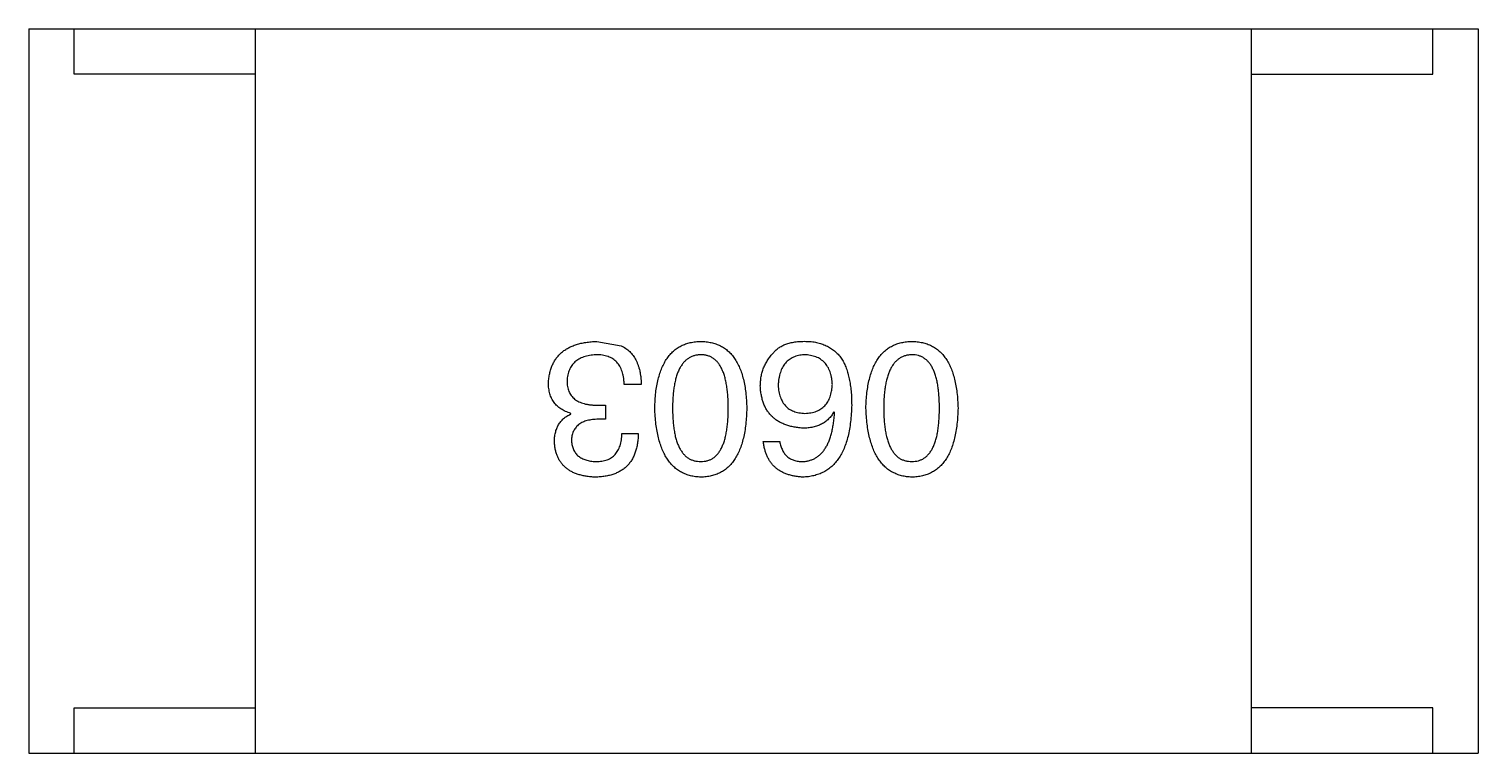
# Model space of a CAD drawing. Header units: inches. Extents: x -13 to 240, y -18 to 126.
# Drawn here: x 179.326 to 180.926, y 31.366 to 32.166 of the extents above; entities that cross this region are included whole.
import ezdxf

# ---------------------------------------------------------------- set-up
doc = ezdxf.new("R2010")
doc.units = ezdxf.units.IN
doc.header["$LTSCALE"] = 1.21
doc.header["$MEASUREMENT"] = 0
doc.layers.get('0').update_dxf_attribs({"linetype": 'CONTINUOUS'})

msp = doc.modelspace()

# ---------------------------------------------------------------- linework, layer by layer
at = {"color": 7, "linetype": 'Continuous'}
for p, q in [((179.3264, 32.1662), (179.3264, 31.3662)), ((179.3264, 32.1662), (180.9264, 32.1662)), ((179.3764, 32.1162), (179.3764, 32.1662)), ((179.5764, 31.3662), (179.5764, 32.1662)), ((180.6764, 31.3662), (180.6764, 32.1662)), ((180.8764, 32.1162), (180.8764, 32.1662)), ((180.9264, 32.1662), (180.9264, 31.3662)), ((179.5764, 32.1162), (179.3764, 32.1162)), ((180.6764, 32.1162), (180.8764, 32.1162)), ((179.9533, 31.821), (179.9803, 31.8161)), ((180.0024, 31.7735), (179.9836, 31.7735)), ((179.9541, 31.7505), (179.9631, 31.7505)), ((179.9631, 31.7505), (179.9631, 31.735)), ((179.9246, 31.7407), (179.9246, 31.7415)), ((179.9631, 31.735), (179.9533, 31.735)), ((180.2159, 31.7423), (180.2151, 31.7432)), ((179.9811, 31.7194), (179.9992, 31.7194)), ((180.1372, 31.7104), (180.1553, 31.7104)), ((179.3764, 31.3662), (179.3764, 31.4162)), ((179.3764, 31.4162), (179.5764, 31.4162)), ((180.8764, 31.4162), (180.6764, 31.4162)), ((180.8764, 31.3662), (180.8764, 31.4162)), ((179.3264, 31.3662), (180.9264, 31.3662))]:
    msp.add_line(p, q, dxfattribs=at)
for points, knots in [([(179.9, 31.7751), (179.9001, 31.7769), (179.9004, 31.7804), (179.9013, 31.7855), (179.9025, 31.7902), (179.9041, 31.7946), (179.9061, 31.7986), (179.9086, 31.8024), (179.9113, 31.8057), (179.9145, 31.8088), (179.918, 31.8115), (179.922, 31.8139), (179.9263, 31.8159), (179.9309, 31.8176), (179.936, 31.819), (179.9414, 31.82), (179.9472, 31.8207), (179.9512, 31.8209), (179.9533, 31.821)], [0, 0, 0, 0, 0.068236, 0.132937, 0.194125, 0.253174, 0.310181, 0.365986, 0.421096, 0.476216, 0.532352, 0.590232, 0.649824, 0.71274, 0.778406, 0.848058, 0.921922, 1, 1, 1, 1]), ([(179.9803, 31.8161), (179.9812, 31.8157), (179.9829, 31.8149), (179.9853, 31.8133), (179.9876, 31.8117), (179.9897, 31.8098), (179.9917, 31.8077), (179.9935, 31.8055), (179.9951, 31.8031), (179.9965, 31.8005), (179.9978, 31.7978), (179.999, 31.7948), (180, 31.7917), (180.0008, 31.7884), (180.0014, 31.7849), (180.002, 31.7813), (180.0023, 31.7774), (180.0024, 31.7748), (180.0024, 31.7735)], [0, 0, 0, 0, 0.056906, 0.113264, 0.168825, 0.223843, 0.279195, 0.335267, 0.392098, 0.450414, 0.51054, 0.572219, 0.636652, 0.703156, 0.773102, 0.845505, 0.921063, 1, 1, 1, 1]), ([(180.0174, 31.7472), (180.0175, 31.7502), (180.0177, 31.7559), (180.0184, 31.7642), (180.0195, 31.7719), (180.0211, 31.7791), (180.0229, 31.7857), (180.0252, 31.7917), (180.0278, 31.7972), (180.0308, 31.8022), (180.0341, 31.8065), (180.0379, 31.8103), (180.042, 31.8136), (180.0465, 31.8162), (180.0514, 31.8183), (180.0567, 31.8198), (180.0623, 31.8207), (180.0662, 31.8209), (180.0682, 31.821)], [0, 0, 0, 0, 0.08769, 0.170218, 0.24749, 0.319818, 0.387758, 0.451391, 0.511445, 0.568185, 0.622681, 0.67526, 0.726746, 0.778428, 0.830764, 0.884397, 0.940866, 1, 1, 1, 1]), ([(180.0682, 31.821), (180.0702, 31.8209), (180.0741, 31.8207), (180.0797, 31.8198), (180.0849, 31.8183), (180.0898, 31.8162), (180.0944, 31.8136), (180.0985, 31.8103), (180.1023, 31.8065), (180.1056, 31.8021), (180.1086, 31.7972), (180.1112, 31.7917), (180.1135, 31.7857), (180.1153, 31.7791), (180.1168, 31.7719), (180.1179, 31.7642), (180.1187, 31.7559), (180.1189, 31.7502), (180.119, 31.7472)], [0, 0, 0, 0, 0.059135, 0.115606, 0.169241, 0.221578, 0.273261, 0.324749, 0.377329, 0.431642, 0.488541, 0.548597, 0.612232, 0.680174, 0.752504, 0.829777, 0.912307, 1, 1, 1, 1]), ([(180.1339, 31.7718), (180.134, 31.7736), (180.1341, 31.777), (180.1348, 31.7821), (180.1359, 31.787), (180.1375, 31.7918), (180.1397, 31.7963), (180.1422, 31.8007), (180.1452, 31.8048), (180.1475, 31.8074), (180.1487, 31.8087)], [0, 0, 0, 0, 0.12904, 0.253809, 0.377066, 0.499122, 0.621469, 0.744665, 0.870607, 1, 1, 1, 1]), ([(180.1487, 31.8087), (180.1496, 31.8098), (180.1515, 31.8119), (180.155, 31.8145), (180.1589, 31.8167), (180.1633, 31.8185), (180.1682, 31.8198), (180.1736, 31.8207), (180.1794, 31.8211), (180.1835, 31.8211), (180.1856, 31.821)], [0, 0, 0, 0, 0.105033, 0.21147, 0.321511, 0.438526, 0.563605, 0.698055, 0.843218, 1, 1, 1, 1]), ([(180.1856, 31.821), (180.1876, 31.8209), (180.1917, 31.8207), (180.1975, 31.8196), (180.2029, 31.818), (180.208, 31.8158), (180.2126, 31.813), (180.2169, 31.8097), (180.2208, 31.8058), (180.223, 31.8029), (180.2241, 31.8013)], [0, 0, 0, 0, 0.137449, 0.267856, 0.393219, 0.514735, 0.63397, 0.753734, 0.874967, 1, 1, 1, 1]), ([(180.2505, 31.7472), (180.2506, 31.7502), (180.2508, 31.7559), (180.2516, 31.7642), (180.2527, 31.7719), (180.2542, 31.7791), (180.2561, 31.7857), (180.2583, 31.7917), (180.2609, 31.7972), (180.2639, 31.8022), (180.2673, 31.8065), (180.271, 31.8103), (180.2752, 31.8136), (180.2797, 31.8162), (180.2846, 31.8183), (180.2898, 31.8198), (180.2955, 31.8207), (180.2994, 31.8209), (180.3013, 31.821)], [0, 0, 0, 0, 0.08769, 0.170218, 0.24749, 0.319818, 0.387758, 0.451391, 0.511445, 0.568185, 0.622681, 0.67526, 0.726746, 0.778428, 0.830764, 0.884397, 0.940866, 1, 1, 1, 1]), ([(180.3013, 31.821), (180.3033, 31.8209), (180.3072, 31.8207), (180.3128, 31.8198), (180.3181, 31.8183), (180.323, 31.8162), (180.3275, 31.8136), (180.3317, 31.8103), (180.3354, 31.8065), (180.3387, 31.8021), (180.3418, 31.7972), (180.3444, 31.7917), (180.3466, 31.7857), (180.3485, 31.7791), (180.35, 31.7719), (180.3511, 31.7642), (180.3519, 31.7559), (180.3521, 31.7502), (180.3522, 31.7472)], [0, 0, 0, 0, 0.059135, 0.115606, 0.169241, 0.221578, 0.273261, 0.324749, 0.377329, 0.431642, 0.488541, 0.548597, 0.612232, 0.680174, 0.752504, 0.829777, 0.912307, 1, 1, 1, 1]), ([(179.9524, 31.8063), (179.9512, 31.8062), (179.9488, 31.806), (179.9454, 31.8055), (179.9421, 31.8048), (179.9391, 31.8039), (179.9363, 31.8028), (179.9337, 31.8015), (179.9314, 31.8), (179.9292, 31.7983), (179.9274, 31.7964), (179.9257, 31.7943), (179.9242, 31.792), (179.923, 31.7895), (179.922, 31.7868), (179.9213, 31.7839), (179.9207, 31.7808), (179.9206, 31.7787), (179.9205, 31.7776)], [0, 0, 0, 0, 0.076694, 0.149502, 0.218019, 0.283183, 0.345589, 0.405199, 0.462852, 0.519478, 0.575313, 0.630559, 0.687006, 0.744638, 0.804006, 0.866059, 0.931486, 1, 1, 1, 1]), ([(179.9836, 31.7735), (179.9835, 31.7748), (179.9834, 31.7774), (179.983, 31.7811), (179.9823, 31.7846), (179.9814, 31.7878), (179.9803, 31.7907), (179.9789, 31.7935), (179.9773, 31.7959), (179.9754, 31.7981), (179.9734, 31.8), (179.9711, 31.8017), (179.9685, 31.8031), (179.9657, 31.8043), (179.9627, 31.8052), (179.9595, 31.8058), (179.956, 31.8062), (179.9537, 31.8062), (179.9524, 31.8063)], [0, 0, 0, 0, 0.07723, 0.149593, 0.217944, 0.282232, 0.34411, 0.402297, 0.458791, 0.513966, 0.568538, 0.623291, 0.679957, 0.737243, 0.798142, 0.86118, 0.928728, 1, 1, 1, 1]), ([(180.0682, 31.8063), (180.0669, 31.8062), (180.0645, 31.806), (180.0609, 31.8053), (180.0576, 31.804), (180.0545, 31.8023), (180.0517, 31.8002), (180.0491, 31.7976), (180.0468, 31.7945), (180.0447, 31.7911), (180.0429, 31.7871), (180.0413, 31.7827), (180.04, 31.7779), (180.0389, 31.7726), (180.0381, 31.7669), (180.0375, 31.7608), (180.0371, 31.7542), (180.0371, 31.7496), (180.037, 31.7472)], [0, 0, 0, 0, 0.050879, 0.099377, 0.146973, 0.193618, 0.240619, 0.289461, 0.34047, 0.395283, 0.453059, 0.515633, 0.582666, 0.655287, 0.732971, 0.815933, 0.905166, 1, 1, 1, 1]), ([(180.0985, 31.7472), (180.0985, 31.7496), (180.0985, 31.7542), (180.0981, 31.7609), (180.0975, 31.7672), (180.0967, 31.7729), (180.0956, 31.7782), (180.0944, 31.7831), (180.0928, 31.7875), (180.091, 31.7914), (180.089, 31.7949), (180.0868, 31.798), (180.0843, 31.8005), (180.0815, 31.8026), (180.0785, 31.8043), (180.0753, 31.8054), (180.0718, 31.8061), (180.0694, 31.8062), (180.0682, 31.8063)], [0, 0, 0, 0, 0.096457, 0.187288, 0.27178, 0.350132, 0.423455, 0.491343, 0.554037, 0.612253, 0.666313, 0.717038, 0.764921, 0.811214, 0.856775, 0.902988, 0.950234, 1, 1, 1, 1]), ([(180.1823, 31.8063), (180.1812, 31.8062), (180.1791, 31.806), (180.176, 31.8054), (180.1731, 31.8047), (180.1704, 31.8036), (180.1679, 31.8023), (180.1656, 31.8008), (180.1635, 31.7991), (180.1616, 31.7971), (180.1598, 31.7948), (180.1584, 31.7923), (180.157, 31.7897), (180.156, 31.7867), (180.1551, 31.7835), (180.1544, 31.7801), (180.1539, 31.7765), (180.1537, 31.774), (180.1536, 31.7727)], [0, 0, 0, 0, 0.066682, 0.130303, 0.190802, 0.248749, 0.30534, 0.361219, 0.415721, 0.471765, 0.528279, 0.586428, 0.64659, 0.710143, 0.776461, 0.846692, 0.921137, 1, 1, 1, 1]), ([(180.2135, 31.7735), (180.2134, 31.7748), (180.2132, 31.7773), (180.2127, 31.7809), (180.2119, 31.7843), (180.211, 31.7875), (180.2098, 31.7904), (180.2083, 31.793), (180.2068, 31.7955), (180.2049, 31.7977), (180.2028, 31.7996), (180.2005, 31.8013), (180.198, 31.8028), (180.1953, 31.804), (180.1924, 31.8049), (180.1892, 31.8056), (180.1858, 31.8061), (180.1835, 31.8062), (180.1823, 31.8063)], [0, 0, 0, 0, 0.076467, 0.148148, 0.216496, 0.280559, 0.342274, 0.401168, 0.458322, 0.514073, 0.569257, 0.62465, 0.68124, 0.739113, 0.799947, 0.862804, 0.929597, 1, 1, 1, 1]), ([(180.2241, 31.8013), (180.225, 31.7998), (180.2267, 31.7966), (180.2289, 31.7913), (180.2307, 31.7857), (180.2322, 31.7795), (180.2334, 31.7729), (180.2342, 31.7659), (180.2347, 31.7583), (180.2347, 31.7532), (180.2348, 31.7505)], [0, 0, 0, 0, 0.101889, 0.209155, 0.322694, 0.442863, 0.569758, 0.70479, 0.848502, 1, 1, 1, 1]), ([(180.3013, 31.8063), (180.3001, 31.8062), (180.2976, 31.806), (180.2941, 31.8053), (180.2907, 31.804), (180.2877, 31.8023), (180.2848, 31.8002), (180.2823, 31.7976), (180.2799, 31.7945), (180.2779, 31.7911), (180.276, 31.7871), (180.2745, 31.7827), (180.2731, 31.7779), (180.2721, 31.7726), (180.2712, 31.7669), (180.2706, 31.7608), (180.2703, 31.7542), (180.2702, 31.7496), (180.2702, 31.7472)], [0, 0, 0, 0, 0.050879, 0.099377, 0.146973, 0.193618, 0.240619, 0.289461, 0.34047, 0.395283, 0.453059, 0.515633, 0.582666, 0.655287, 0.732971, 0.815933, 0.905166, 1, 1, 1, 1]), ([(180.3317, 31.7472), (180.3317, 31.7496), (180.3316, 31.7542), (180.3312, 31.7609), (180.3307, 31.7672), (180.3299, 31.7729), (180.3288, 31.7782), (180.3275, 31.7831), (180.326, 31.7875), (180.3242, 31.7914), (180.3222, 31.7949), (180.3199, 31.798), (180.3174, 31.8005), (180.3147, 31.8026), (180.3117, 31.8043), (180.3084, 31.8054), (180.305, 31.8061), (180.3026, 31.8062), (180.3013, 31.8063)], [0, 0, 0, 0, 0.096457, 0.187288, 0.27178, 0.350132, 0.423455, 0.491343, 0.554037, 0.612253, 0.666313, 0.717038, 0.764921, 0.811214, 0.856775, 0.902988, 0.950234, 1, 1, 1, 1]), ([(179.9205, 31.7776), (179.9205, 31.7765), (179.9205, 31.7744), (179.9209, 31.7713), (179.9216, 31.7684), (179.9225, 31.7657), (179.9237, 31.7633), (179.9252, 31.7611), (179.9269, 31.759), (179.9289, 31.7572), (179.9311, 31.7557), (179.9336, 31.7542), (179.9364, 31.7531), (179.9394, 31.7522), (179.9427, 31.7514), (179.9463, 31.7509), (179.9501, 31.7506), (179.9527, 31.7505), (179.9541, 31.7505)], [0, 0, 0, 0, 0.066518, 0.129194, 0.188613, 0.245254, 0.300032, 0.353805, 0.407079, 0.461108, 0.516272, 0.574141, 0.634837, 0.699275, 0.767504, 0.840272, 0.917505, 1, 1, 1, 1]), ([(179.9246, 31.7415), (179.9236, 31.7418), (179.9216, 31.7425), (179.9188, 31.7436), (179.9162, 31.7449), (179.9138, 31.7463), (179.9116, 31.7479), (179.9096, 31.7497), (179.9077, 31.7515), (179.9061, 31.7536), (179.9047, 31.7558), (179.9034, 31.7581), (179.9023, 31.7606), (179.9015, 31.7632), (179.9008, 31.766), (179.9004, 31.7689), (179.9, 31.772), (179.9, 31.774), (179.9, 31.7751)], [0, 0, 0, 0, 0.069445, 0.136039, 0.200011, 0.261745, 0.322328, 0.381403, 0.438864, 0.496655, 0.554398, 0.612391, 0.672266, 0.733005, 0.79604, 0.861293, 0.928785, 1, 1, 1, 1]), ([(180.1807, 31.7251), (180.1788, 31.7253), (180.1753, 31.7256), (180.1702, 31.7265), (180.1653, 31.7277), (180.1609, 31.7292), (180.1568, 31.731), (180.1529, 31.7331), (180.1495, 31.7356), (180.1464, 31.7384), (180.1436, 31.7415), (180.1412, 31.7449), (180.1391, 31.7486), (180.1374, 31.7527), (180.136, 31.757), (180.135, 31.7617), (180.1342, 31.7666), (180.134, 31.7701), (180.1339, 31.7718)], [0, 0, 0, 0, 0.074228, 0.144548, 0.211288, 0.274576, 0.335162, 0.393915, 0.450599, 0.506657, 0.562409, 0.618617, 0.676096, 0.735061, 0.79654, 0.860906, 0.928473, 1, 1, 1, 1]), ([(180.1536, 31.7727), (180.1537, 31.7714), (180.1539, 31.769), (180.1544, 31.7656), (180.1551, 31.7624), (180.156, 31.7594), (180.1572, 31.7566), (180.1585, 31.7541), (180.16, 31.7518), (180.1618, 31.7497), (180.1637, 31.7478), (180.1659, 31.7462), (180.1683, 31.7449), (180.1708, 31.7437), (180.1736, 31.7428), (180.1766, 31.7421), (180.1798, 31.7417), (180.182, 31.7416), (180.1831, 31.7415)], [0, 0, 0, 0, 0.076288, 0.14871, 0.216387, 0.281386, 0.342528, 0.402111, 0.4591, 0.514852, 0.569974, 0.625644, 0.682226, 0.740156, 0.800362, 0.863471, 0.930116, 1, 1, 1, 1]), ([(180.1831, 31.7415), (180.1843, 31.7416), (180.1866, 31.7417), (180.1898, 31.7421), (180.1929, 31.7428), (180.1958, 31.7438), (180.1984, 31.7449), (180.2008, 31.7464), (180.2031, 31.748), (180.2051, 31.7499), (180.2069, 31.752), (180.2085, 31.7544), (180.2098, 31.757), (180.211, 31.7598), (180.2119, 31.7629), (180.2127, 31.7662), (180.2132, 31.7698), (180.2134, 31.7722), (180.2135, 31.7735)], [0, 0, 0, 0, 0.070453, 0.136523, 0.199866, 0.260392, 0.318446, 0.374657, 0.430182, 0.485556, 0.541071, 0.598396, 0.657208, 0.718642, 0.783247, 0.851631, 0.923928, 1, 1, 1, 1]), ([(180.0682, 31.671), (180.0662, 31.6711), (180.0624, 31.6714), (180.0569, 31.6724), (180.0517, 31.6741), (180.0468, 31.6763), (180.0424, 31.6791), (180.0383, 31.6824), (180.0345, 31.6864), (180.0312, 31.6909), (180.0282, 31.696), (180.0255, 31.7016), (180.0233, 31.7079), (180.0214, 31.7146), (180.0198, 31.722), (180.0186, 31.7299), (180.0178, 31.7384), (180.0175, 31.7442), (180.0174, 31.7472)], [0, 0, 0, 0, 0.057415, 0.112361, 0.16496, 0.216437, 0.267441, 0.318839, 0.371478, 0.426325, 0.483626, 0.544235, 0.608673, 0.677374, 0.750405, 0.828394, 0.911525, 1, 1, 1, 1]), ([(180.037, 31.7472), (180.0371, 31.7449), (180.0371, 31.7403), (180.0375, 31.7336), (180.0381, 31.7273), (180.0389, 31.7215), (180.04, 31.7162), (180.0413, 31.7114), (180.0429, 31.707), (180.0447, 31.703), (180.0468, 31.6996), (180.0491, 31.6965), (180.0517, 31.694), (180.0545, 31.6918), (180.0576, 31.6902), (180.0609, 31.6891), (180.0645, 31.6884), (180.0669, 31.6883), (180.0682, 31.6882)], [0, 0, 0, 0, 0.095719, 0.185854, 0.269738, 0.347952, 0.420315, 0.487894, 0.550245, 0.608186, 0.662454, 0.713283, 0.761375, 0.808209, 0.854301, 0.901312, 0.949396, 1, 1, 1, 1]), ([(180.0682, 31.6882), (180.0694, 31.6883), (180.0718, 31.6884), (180.0753, 31.6891), (180.0785, 31.6902), (180.0815, 31.6918), (180.0843, 31.694), (180.0868, 31.6965), (180.089, 31.6996), (180.091, 31.703), (180.0928, 31.707), (180.0944, 31.7114), (180.0956, 31.7162), (180.0967, 31.7215), (180.0975, 31.7273), (180.0981, 31.7336), (180.0985, 31.7403), (180.0985, 31.7449), (180.0985, 31.7472)], [0, 0, 0, 0, 0.049764, 0.097007, 0.143217, 0.188577, 0.235116, 0.282997, 0.333719, 0.387776, 0.445989, 0.508679, 0.576563, 0.649481, 0.728235, 0.812722, 0.903548, 1, 1, 1, 1]), ([(180.119, 31.7472), (180.1189, 31.7442), (180.1187, 31.7383), (180.1179, 31.7297), (180.1168, 31.7217), (180.1153, 31.7143), (180.1135, 31.7075), (180.1112, 31.7013), (180.1086, 31.6956), (180.1056, 31.6905), (180.1023, 31.686), (180.0985, 31.6821), (180.0944, 31.6787), (180.0899, 31.676), (180.0849, 31.6739), (180.0797, 31.6722), (180.0741, 31.6713), (180.0702, 31.6711), (180.0682, 31.671)], [0, 0, 0, 0, 0.088823, 0.172287, 0.250296, 0.323438, 0.392244, 0.456221, 0.516635, 0.573871, 0.628, 0.680335, 0.731489, 0.782557, 0.834044, 0.886738, 0.942089, 1, 1, 1, 1]), ([(180.2348, 31.7505), (180.2347, 31.7474), (180.2345, 31.7413), (180.2336, 31.7324), (180.2325, 31.7241), (180.2309, 31.7165), (180.2289, 31.7094), (180.2265, 31.7029), (180.2237, 31.697), (180.2205, 31.6917), (180.217, 31.687), (180.213, 31.6829), (180.2086, 31.6794), (180.2038, 31.6765), (180.1985, 31.6742), (180.1929, 31.6725), (180.1869, 31.6714), (180.1828, 31.6711), (180.1807, 31.671)], [0, 0, 0, 0, 0.087517, 0.169686, 0.246944, 0.319347, 0.387088, 0.450961, 0.511075, 0.567974, 0.622351, 0.675039, 0.726853, 0.778688, 0.83093, 0.884738, 0.941043, 1, 1, 1, 1]), ([(180.3013, 31.671), (180.2994, 31.6711), (180.2956, 31.6714), (180.29, 31.6724), (180.2848, 31.6741), (180.28, 31.6763), (180.2755, 31.6791), (180.2714, 31.6824), (180.2677, 31.6864), (180.2643, 31.6909), (180.2613, 31.696), (180.2587, 31.7016), (180.2564, 31.7079), (180.2545, 31.7146), (180.253, 31.722), (180.2518, 31.7299), (180.2509, 31.7384), (180.2507, 31.7442), (180.2505, 31.7472)], [0, 0, 0, 0, 0.057415, 0.112361, 0.16496, 0.216437, 0.267441, 0.318839, 0.371478, 0.426325, 0.483626, 0.544235, 0.608673, 0.677374, 0.750405, 0.828394, 0.911525, 1, 1, 1, 1]), ([(180.2702, 31.7472), (180.2702, 31.7449), (180.2703, 31.7403), (180.2706, 31.7336), (180.2712, 31.7273), (180.2721, 31.7215), (180.2732, 31.7162), (180.2745, 31.7114), (180.276, 31.707), (180.2779, 31.703), (180.28, 31.6996), (180.2823, 31.6965), (180.2848, 31.694), (180.2876, 31.6918), (180.2907, 31.6902), (180.2941, 31.6891), (180.2976, 31.6884), (180.3001, 31.6883), (180.3013, 31.6882)], [0, 0, 0, 0, 0.095719, 0.185854, 0.269738, 0.347952, 0.420315, 0.487894, 0.550245, 0.608186, 0.662454, 0.713283, 0.761375, 0.808209, 0.854301, 0.901312, 0.949396, 1, 1, 1, 1]), ([(180.3013, 31.6882), (180.3026, 31.6883), (180.305, 31.6884), (180.3084, 31.6891), (180.3117, 31.6902), (180.3147, 31.6918), (180.3174, 31.694), (180.3199, 31.6965), (180.3222, 31.6996), (180.3242, 31.703), (180.326, 31.707), (180.3275, 31.7114), (180.3288, 31.7162), (180.3299, 31.7215), (180.3307, 31.7273), (180.3312, 31.7336), (180.3316, 31.7403), (180.3317, 31.7449), (180.3317, 31.7472)], [0, 0, 0, 0, 0.049764, 0.097007, 0.143217, 0.188577, 0.235116, 0.282997, 0.333719, 0.387776, 0.445989, 0.508679, 0.576563, 0.649481, 0.728235, 0.812722, 0.903548, 1, 1, 1, 1]), ([(180.3522, 31.7472), (180.3521, 31.7442), (180.3519, 31.7383), (180.3511, 31.7297), (180.35, 31.7217), (180.3485, 31.7143), (180.3466, 31.7075), (180.3444, 31.7013), (180.3418, 31.6956), (180.3388, 31.6905), (180.3354, 31.686), (180.3317, 31.6821), (180.3275, 31.6787), (180.323, 31.676), (180.3181, 31.6739), (180.3129, 31.6722), (180.3072, 31.6713), (180.3033, 31.6711), (180.3013, 31.671)], [0, 0, 0, 0, 0.088823, 0.172287, 0.250296, 0.323438, 0.392244, 0.456221, 0.516635, 0.573871, 0.628, 0.680335, 0.731489, 0.782557, 0.834044, 0.886738, 0.942089, 1, 1, 1, 1]), ([(179.9065, 31.7095), (179.9066, 31.7114), (179.9067, 31.7149), (179.9075, 31.72), (179.909, 31.7246), (179.9109, 31.7288), (179.9135, 31.7325), (179.9166, 31.7358), (179.9203, 31.7386), (179.9231, 31.74), (179.9246, 31.7407)], [0, 0, 0, 0, 0.143686, 0.277942, 0.40333, 0.521785, 0.638573, 0.755208, 0.874773, 1, 1, 1, 1]), ([(179.9533, 31.735), (179.9522, 31.7349), (179.95, 31.7348), (179.947, 31.7344), (179.9441, 31.7339), (179.9414, 31.7332), (179.9389, 31.7323), (179.9367, 31.7313), (179.9346, 31.73), (179.9327, 31.7287), (179.9311, 31.7271), (179.9297, 31.7253), (179.9284, 31.7234), (179.9274, 31.7213), (179.9265, 31.719), (179.9259, 31.7165), (179.9256, 31.7139), (179.9254, 31.7121), (179.9254, 31.7112)], [0, 0, 0, 0, 0.079415, 0.154091, 0.22508, 0.29186, 0.355026, 0.415127, 0.472418, 0.528511, 0.583551, 0.638361, 0.693547, 0.750023, 0.807857, 0.868401, 0.932259, 1, 1, 1, 1]), ([(180.2151, 31.7432), (180.2142, 31.7417), (180.2125, 31.7389), (180.2094, 31.7352), (180.2057, 31.7321), (180.2016, 31.7295), (180.197, 31.7275), (180.192, 31.7261), (180.1865, 31.7253), (180.1826, 31.7252), (180.1807, 31.7251)], [0, 0, 0, 0, 0.122276, 0.239997, 0.35611, 0.473903, 0.59404, 0.720428, 0.855383, 1, 1, 1, 1]), ([(180.1807, 31.6882), (180.182, 31.6883), (180.1845, 31.6885), (180.1882, 31.6894), (180.1917, 31.6905), (180.1949, 31.6922), (180.1979, 31.6942), (180.2007, 31.6966), (180.2032, 31.6994), (180.2056, 31.7026), (180.2077, 31.7062), (180.2095, 31.7102), (180.2111, 31.7146), (180.2126, 31.7194), (180.2137, 31.7246), (180.2147, 31.7301), (180.2155, 31.7361), (180.2158, 31.7402), (180.2159, 31.7423)], [0, 0, 0, 0, 0.054741, 0.107075, 0.158339, 0.208382, 0.258772, 0.310045, 0.362765, 0.417822, 0.475982, 0.537466, 0.602901, 0.673037, 0.747247, 0.826291, 0.910782, 1, 1, 1, 1]), ([(179.9992, 31.7194), (179.9991, 31.7175), (179.999, 31.7137), (179.9983, 31.7083), (179.9973, 31.7033), (179.996, 31.6986), (179.9942, 31.6943), (179.9922, 31.6903), (179.9897, 31.6867), (179.9869, 31.6835), (179.9838, 31.6806), (179.9802, 31.6781), (179.9763, 31.676), (179.9721, 31.6743), (179.9675, 31.6729), (179.9625, 31.6719), (179.9572, 31.6712), (179.9535, 31.6711), (179.9516, 31.671)], [0, 0, 0, 0, 0.074804, 0.144899, 0.211458, 0.274554, 0.334363, 0.392059, 0.448123, 0.503024, 0.558154, 0.613471, 0.670844, 0.729926, 0.792003, 0.857405, 0.926768, 1, 1, 1, 1]), ([(179.9524, 31.6882), (179.9536, 31.6883), (179.9558, 31.6883), (179.9589, 31.6887), (179.9619, 31.6893), (179.9647, 31.6901), (179.9672, 31.6912), (179.9695, 31.6926), (179.9717, 31.6941), (179.9736, 31.696), (179.9753, 31.6981), (179.9768, 31.7004), (179.978, 31.703), (179.9791, 31.7058), (179.98, 31.7088), (179.9805, 31.7122), (179.981, 31.7157), (179.9811, 31.7181), (179.9811, 31.7194)], [0, 0, 0, 0, 0.069877, 0.136363, 0.198671, 0.257968, 0.315462, 0.370709, 0.425568, 0.479847, 0.535753, 0.592303, 0.651386, 0.713311, 0.778642, 0.84836, 0.921866, 1, 1, 1, 1]), ([(179.9516, 31.671), (179.9499, 31.6711), (179.9465, 31.6713), (179.9417, 31.6719), (179.9371, 31.6728), (179.9329, 31.674), (179.9289, 31.6754), (179.9253, 31.6771), (179.922, 31.6791), (179.919, 31.6814), (179.9163, 31.684), (179.914, 31.6868), (179.9119, 31.6899), (179.9102, 31.6933), (179.9088, 31.697), (179.9077, 31.7009), (179.9069, 31.7051), (179.9067, 31.7081), (179.9065, 31.7095)], [0, 0, 0, 0, 0.077845, 0.151584, 0.221397, 0.287366, 0.350104, 0.410398, 0.467998, 0.524388, 0.579979, 0.635152, 0.690917, 0.747936, 0.806661, 0.867861, 0.932479, 1, 1, 1, 1]), ([(179.9254, 31.7112), (179.9255, 31.7103), (179.9256, 31.7085), (179.9261, 31.706), (179.9268, 31.7036), (179.9276, 31.7015), (179.9287, 31.6994), (179.9299, 31.6976), (179.9313, 31.6958), (179.933, 31.6943), (179.9347, 31.693), (179.9367, 31.6918), (179.9389, 31.6908), (179.9412, 31.6899), (179.9438, 31.6893), (179.9465, 31.6887), (179.9494, 31.6884), (179.9514, 31.6883), (179.9524, 31.6882)], [0, 0, 0, 0, 0.067655, 0.132224, 0.194132, 0.253145, 0.309858, 0.366002, 0.421361, 0.47702, 0.532632, 0.590536, 0.65067, 0.713258, 0.779588, 0.848803, 0.921949, 1, 1, 1, 1]), ([(180.1807, 31.671), (180.1791, 31.6712), (180.176, 31.6714), (180.1715, 31.6721), (180.1672, 31.6731), (180.1632, 31.6743), (180.1595, 31.6758), (180.1561, 31.6776), (180.153, 31.6797), (180.1501, 31.682), (180.1475, 31.6846), (180.1452, 31.6875), (180.1432, 31.6907), (180.1414, 31.6941), (180.1399, 31.6978), (180.1388, 31.7017), (180.1378, 31.7059), (180.1374, 31.7089), (180.1372, 31.7104)], [0, 0, 0, 0, 0.073784, 0.144317, 0.211047, 0.274818, 0.336501, 0.395724, 0.453465, 0.510016, 0.566585, 0.622844, 0.680328, 0.739335, 0.800408, 0.863904, 0.93053, 1, 1, 1, 1]), ([(180.1553, 31.7104), (180.1556, 31.7086), (180.1564, 31.7053), (180.1582, 31.7007), (180.1606, 31.6969), (180.1635, 31.6937), (180.1671, 31.6912), (180.1711, 31.6895), (180.1757, 31.6884), (180.179, 31.6883), (180.1807, 31.6882)], [0, 0, 0, 0, 0.1439, 0.274233, 0.394478, 0.509388, 0.621911, 0.738504, 0.863414, 1, 1, 1, 1])]:
    msp.add_open_spline(points, degree=3, knots=knots, dxfattribs=at)

doc.saveas('drawing.dxf')
